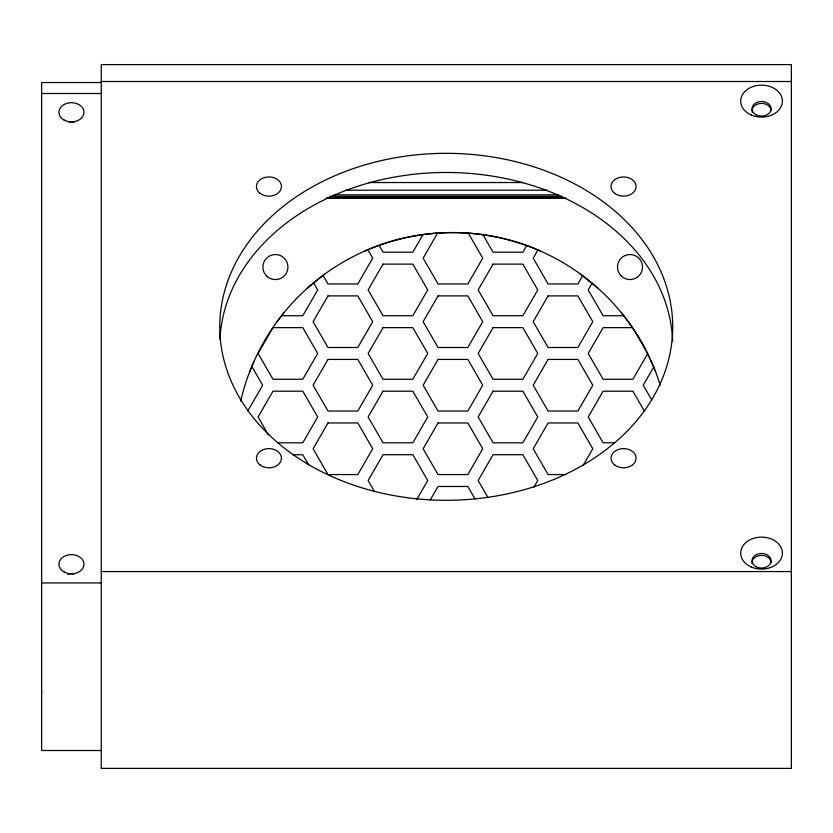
<?xml version="1.0" encoding="UTF-8"?>
<svg xmlns="http://www.w3.org/2000/svg" width="833" height="833" viewBox="0 0 833 833"><rect width="100%" height="100%" fill="white"/><g stroke="black" fill="none" stroke-linecap="round" stroke-linejoin="round"><path stroke-width="1.25" d="M41.65 692.817L41.65 692.088M249.536 372.122L253.888 361.595M247.765 411.033L262.666 385.231L251.858 366.51M422.956 234.646L412.824 252.201L383.024 252.201L379.109 245.423M437.596 233.125L423.143 258.157L438.043 283.97L467.844 283.97L482.744 258.157L468.323 233.188M526.675 245.61L522.864 252.201L493.063 252.201L482.984 234.739M537.889 250.025L533.193 258.157L548.093 283.97L577.883 283.97L582.631 275.744M416.708 499.602L427.725 480.526L412.824 454.724L383.024 454.724L368.124 480.526L374.6 491.751M430.276 499.946L438.043 486.482L467.844 486.482L474.966 498.832M592.086 283.22L588.213 289.926L603.113 315.738L623.625 315.738M533.88 487.253L537.764 480.526L522.864 454.724L493.063 454.724L478.163 480.526L487.888 497.353M583.069 465.595L592.784 448.758L577.883 422.956L548.093 422.956L533.193 448.758L548.093 474.571L566.232 474.571M647.616 353.796L632.903 379.265L603.113 379.265L588.213 353.463L603.113 327.65L632.341 327.65M653.655 367.176L643.232 385.231L651.656 399.809M276.629 322.215L283.564 313.177M307.054 288.416L324.755 274.088M364.136 251.347C419.645 226.389 485.587 226.389 541.096 251.347M101.251 81.509L791.35 81.509M101.251 82.529L41.65 82.529L41.65 750.512L101.251 750.512M41.65 93.504L101.251 93.504M368.863 182.531L523.343 182.531M345.497 190.195L546.719 190.195M333.804 194.839L558.402 194.839M329.91 196.359L562.296 196.359M329.91 196.755L562.296 196.755M327.317 197.817L564.889 197.817M326.015 198.202L566.19 198.202M281.606 315.738L302.785 315.738L317.685 289.926L313.593 282.845M278.17 442.802L302.785 442.802L317.685 416.989L302.785 391.187L272.985 391.187L258.084 416.989L268.445 434.941M614.775 442.802L603.113 442.802L588.213 416.989L603.113 391.187L632.903 391.187L644.565 411.387M292.414 454.724L302.785 454.724L308.616 464.814M101.251 571.563L791.35 571.563M41.65 582.933L101.251 582.933M580.476 274.088L598.177 288.416M621.668 313.177C635.964 330.92 647.48 350.87 655.696 372.122M637.37 335.387L644.315 347.413M367.874 249.806L372.705 258.157L357.805 283.97L328.004 283.97L323.058 275.39M68.847 122.066A12.516 9.59 0 0 1 74.054 122.066M67.577 574.249A12.516 9.59 0 0 1 74.054 573.989M219.954 339.052A226.472 173.483 0 0 1 447.644 172.483A226.472 173.483 0 0 1 672.627 341.197M752.064 563.441A9.538 7.31 0 0 1 761.05 555.382A9.538 7.31 0 0 1 771.087 562.671M752.22 112.216A9.538 7.31 0 0 1 760.55 103.427A9.538 7.31 0 0 1 771.087 110.695M240.664 401.142A217.528 217.528 0 0 1 660.267 385.262M272.985 327.65L258.084 353.463L272.985 379.265L302.785 379.265L317.685 353.463L302.785 327.65L272.985 327.65M328.004 295.892L313.104 321.694L328.004 347.496L357.805 347.496L372.705 321.694L357.805 295.892L328.004 295.892M328.004 359.419L313.104 385.231L328.004 411.033L357.805 411.033L372.705 385.231L357.805 359.419L328.004 359.419M383.024 264.123L368.124 289.926L383.024 315.738L412.824 315.738L427.725 289.926L412.824 264.123L383.024 264.123M328.004 422.956L313.104 448.758L328.004 474.571L357.805 474.571L372.705 448.758L357.805 422.956L328.004 422.956M383.024 327.65L368.124 353.463L383.024 379.265L412.824 379.265L427.725 353.463L412.824 327.65L383.024 327.65M383.024 391.187L368.124 416.989L383.024 442.802L412.824 442.802L427.725 416.989L412.824 391.187L383.024 391.187M438.043 295.892L423.143 321.694L438.043 347.496L467.844 347.496L482.744 321.694L467.844 295.892L438.043 295.892M438.043 359.419L423.143 385.231L438.043 411.033L467.844 411.033L482.744 385.231L467.844 359.419L438.043 359.419M493.063 264.123L478.163 289.926L493.063 315.738L522.864 315.738L537.764 289.926L522.864 264.123L493.063 264.123M438.043 422.956L423.143 448.758L438.043 474.571L467.844 474.571L482.744 448.758L467.844 422.956L438.043 422.956M493.063 327.65L478.163 353.463L493.063 379.265L522.864 379.265L537.764 353.463L522.864 327.65L493.063 327.65M493.063 391.187L478.163 416.989L493.063 442.802L522.864 442.802L537.764 416.989L522.864 391.187L493.063 391.187M548.093 295.892L533.193 321.694L548.093 347.496L577.883 347.496L592.784 321.694L577.883 295.892L548.093 295.892M548.093 359.419L533.193 385.231L548.093 411.033L577.883 411.033L592.784 385.231L577.883 359.419L548.093 359.419M791.35 64.61L101.251 64.61L101.251 768.39L791.35 768.39L791.35 64.61M614.692 193.329A12.516 9.59 0 0 0 635.631 189.029A12.516 9.59 0 0 0 620.304 177.283A12.516 9.59 0 0 0 614.692 193.329M260.083 193.329A12.516 9.59 0 0 0 281.023 189.029A12.516 9.59 0 0 0 265.696 177.283A12.516 9.59 0 0 0 260.083 193.329M614.692 464.97A12.516 9.59 0 0 0 635.631 460.67A12.516 9.59 0 0 0 620.304 448.935A12.516 9.59 0 0 0 614.692 464.97M260.083 464.97A12.516 9.59 0 0 0 281.023 460.67A12.516 9.59 0 0 0 265.696 448.935A12.516 9.59 0 0 0 260.083 464.97M64.089 571.969A12.516 9.59 0 0 0 83.894 565.222A12.516 9.59 0 0 0 66.359 555.455A12.516 9.59 0 0 0 64.089 571.969M64.089 120.046A12.516 9.59 0 0 0 83.894 113.288A12.516 9.59 0 0 0 66.359 103.531A12.516 9.59 0 0 0 64.089 120.046M328.16 474.852A226.472 173.483 0 0 0 672.637 331.128A226.472 173.483 0 0 0 337.927 174.451A226.472 173.483 0 0 0 328.16 474.852M751.127 566.94A20.856 15.983 0 0 0 782.406 553.102A20.856 15.983 0 0 0 751.127 539.263A20.856 15.983 0 0 0 751.127 566.94M755.947 566.669A9.538 7.31 0 0 0 771.035 561.525A9.538 7.31 0 0 0 757.676 554.091A9.538 7.31 0 0 0 755.947 566.669M751.127 114.954A20.856 15.983 0 0 0 782.406 101.116A20.856 15.983 0 0 0 751.127 87.278A20.856 15.983 0 0 0 751.127 114.954M755.947 114.694A9.538 7.31 0 0 0 771.035 109.54A9.538 7.31 0 0 0 757.676 102.105A9.538 7.31 0 0 0 755.947 114.694M621.147 275.9A12.516 12.516 0 0 0 642.087 270.288A12.516 12.516 0 0 0 626.76 254.96A12.516 12.516 0 0 0 621.147 275.9M266.539 275.9A12.516 12.516 0 0 0 287.479 270.288A12.516 12.516 0 0 0 272.152 254.96A12.516 12.516 0 0 0 266.539 275.9"/></g></svg>
